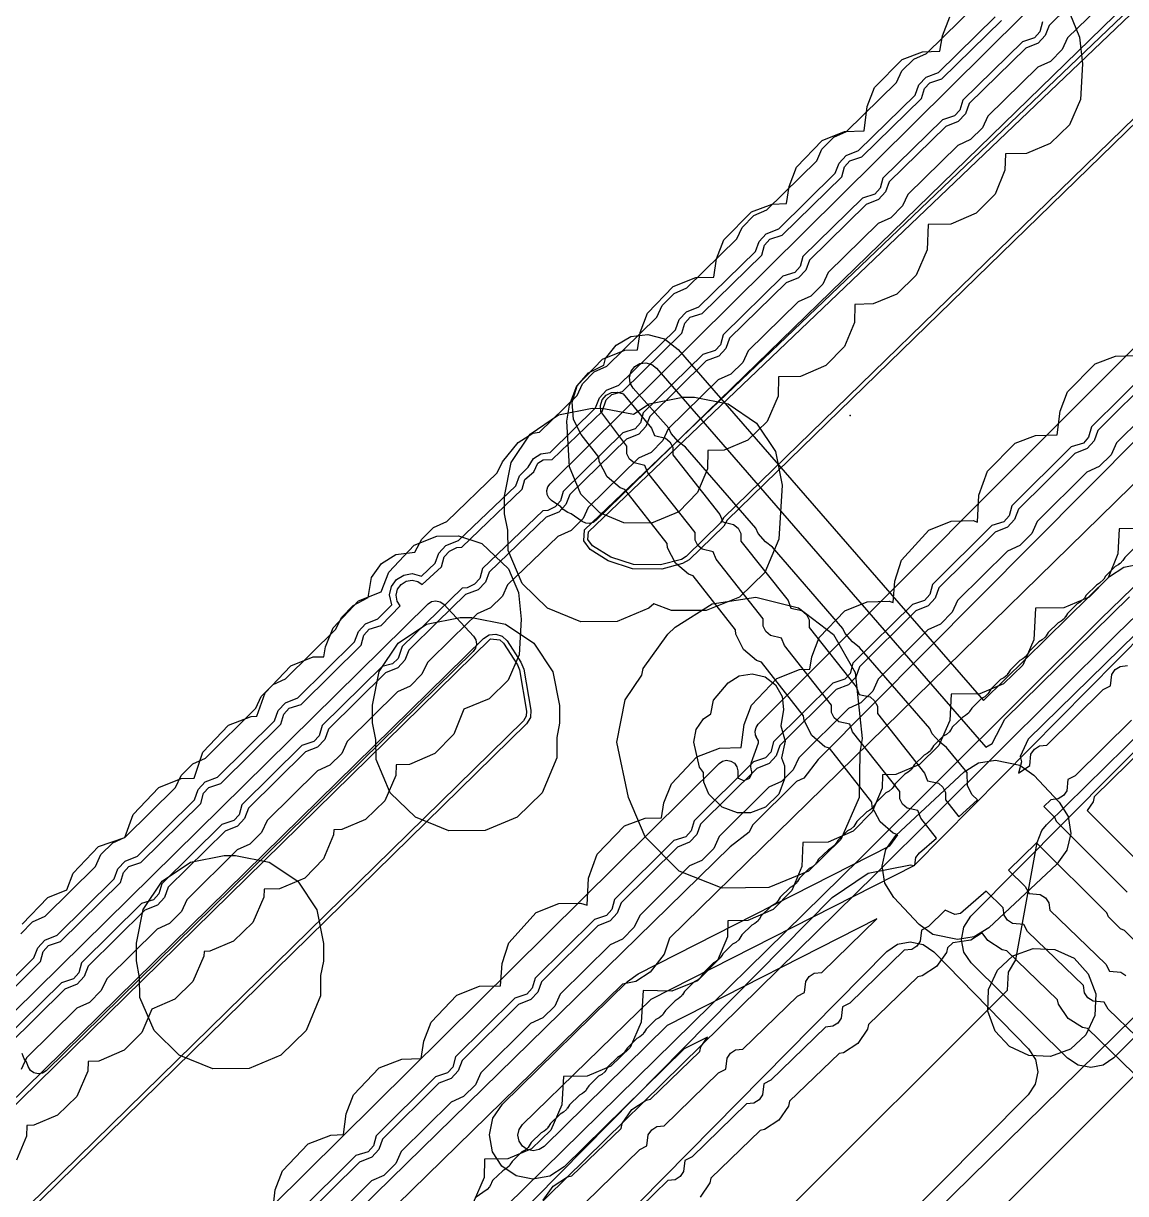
# Model space of a CAD drawing. Header units: metres. Extents: x -2677 to -840, y 169 to 1487.
# Drawn here: x -2216.3 to -2166.1, y 326.7 to 380 of the extents above; entities that cross this region are included whole.
import ezdxf

# ---------------------------------------------------------------- set-up
doc = ezdxf.new("R2010")
doc.units = ezdxf.units.M
for name, color, linetype in [('AI_GREENING_EXCLUSIONS', 1, 'Continuous'), ('AI_GREENING_LAWN', 82, 'Continuous'), ('AI_GREENING_REJECTED', 6, 'Continuous')]:
    doc.layers.add(name, color=color, linetype=linetype)

msp = doc.modelspace()

# ---------------------------------------------------------------- linework, layer by layer
at = {"layer": 'AI_GREENING_EXCLUSIONS'}
for points in [[(-2216.743, 316.636), (-2215.061, 316.996), (-2213.134, 316.689), (-2211.472, 315.668), (-2209.292, 313.458), (-2207.413, 312.017), (-2194.098, 325.327), (-2179.439, 340.182), (-2177.802, 341.286), (-2175.865, 341.67), (-2175.702, 341.637), (-2162.486, 355.005), (-2138.176, 378.915), (-2104.922, 411.949)], [(-2134.836, 405.455), (-2184.211, 357.367), (-2184.374, 357.107), (-2185.941, 355.57), (-2186.25, 355.393), (-2187.194, 355.141), (-2188.533, 355.161), (-2189.628, 355.515), (-2190.452, 356.039), (-2190.748, 356.432), (-2190.709, 356.93), (-2161.795, 384.581)], [(-2134.976, 405.598), (-2184.39, 357.477), (-2184.514, 357.249), (-2186.081, 355.713), (-2186.302, 355.586), (-2187.246, 355.334), (-2188.476, 355.353), (-2189.521, 355.684), (-2190.345, 356.208), (-2190.556, 356.488), (-2190.528, 356.844), (-2161.514, 384.572)], [(-2125.049, 402.673), (-2149.155, 377.641), (-2149.362, 377.278), (-2149.874, 376.688), (-2150.2, 376.525), (-2152.166, 374.544), (-2152.325, 374.218), (-2153.137, 373.569), (-2180.065, 346.476), (-2180.727, 345.625), (-2181.054, 345.463), (-2183.055, 343.478), (-2183.219, 343.154), (-2184.072, 342.5), (-2213.57, 313.628), (-2214.172, 312.91), (-2214.431, 312.786), (-2215.469, 311.769), (-2216.435, 310.797)], [(-2125.049, 402.673), (-2149.155, 377.641), (-2149.362, 377.278), (-2149.874, 376.688), (-2150.2, 376.525), (-2152.166, 374.544), (-2152.325, 374.218), (-2153.137, 373.569), (-2180.065, 346.476), (-2180.727, 345.625), (-2181.054, 345.463), (-2183.055, 343.478), (-2183.219, 343.154), (-2184.072, 342.5), (-2213.57, 313.628), (-2214.172, 312.91), (-2214.431, 312.786), (-2215.469, 311.769), (-2216.435, 310.797)], [(-2132.893, 391.137), (-2186.845, 338.336), (-2187.081, 337.599), (-2187.716, 336.785), (-2188.37, 336.359), (-2188.985, 336.244), (-2222.537, 303.434), (-2230.733, 295.194), (-2230.958, 294.453), (-2231.582, 293.631), (-2232.229, 293.195), (-2232.843, 293.072), (-2239.81, 286.068), (-2239.743, 285.753), (-2237.747, 283.756), (-2237.019, 283.306), (-2236.367, 282.375), (-2234.351, 280.358), (-2233.742, 280.228), (-2233.118, 279.805), (-2230.226, 276.836), (-2229.808, 276.196), (-2229.715, 275.72), (-2218.108, 264.106)], [(-2166.981, 382.435), (-2169.558, 379.91), (-2169.728, 379.447), (-2170.052, 379.097), (-2170.618, 378.873), (-2173.195, 376.348), (-2173.366, 375.885), (-2173.689, 375.535), (-2174.255, 375.311), (-2176.832, 372.786), (-2177.003, 372.323), (-2177.327, 371.973), (-2177.893, 371.749), (-2180.47, 369.224), (-2180.64, 368.761), (-2180.964, 368.412), (-2181.53, 368.187), (-2184.107, 365.662), (-2184.278, 365.199), (-2184.601, 364.85), (-2185.167, 364.625), (-2187.744, 362.1), (-2187.915, 361.637), (-2188.239, 361.288), (-2188.805, 361.063), (-2191.387, 358.535), (-2191.557, 358.08), (-2191.881, 357.731), (-2192.457, 357.506), (-2195.06, 355.005), (-2195.229, 354.554), (-2195.553, 354.204), (-2196.129, 353.98), (-2197.427, 352.73), (-2198.719, 351.457), (-2198.89, 350.99), (-2199.214, 350.64), (-2199.776, 350.416), (-2202.37, 347.856), (-2202.541, 347.388), (-2202.865, 347.039), (-2203.426, 346.814), (-2206.021, 344.254), (-2206.192, 343.787), (-2206.515, 343.437), (-2207.077, 343.213), (-2209.672, 340.652), (-2209.842, 340.185), (-2210.166, 339.835), (-2210.728, 339.611), (-2213.323, 337.051), (-2213.493, 336.583), (-2213.817, 336.234), (-2214.379, 336.009), (-2216.973, 333.449)], [(-2137.876, 382.04), (-2154.254, 365.45), (-2154.74, 365.198), (-2157.715, 362.412), (-2157.726, 362.405), (-2157.741, 362.384), (-2158.073, 362.179), (-2158.318, 362.139), (-2158.278, 361.927), (-2158.359, 361.545), (-2158.579, 361.223), (-2167.193, 352.873), (-2178.173, 341.951), (-2200.181, 320.324), (-2214.738, 305.842), (-2228.274, 291.693), (-2245.145, 275.05), (-2246.377, 272.98)], [(-2137.175, 381.327), (-2153.543, 364.746), (-2154.236, 364.3), (-2157.032, 361.682), (-2157.044, 361.674), (-2157.059, 361.652), (-2157.375, 361.457), (-2157.439, 361.152), (-2157.88, 360.508), (-2166.49, 352.162), (-2177.471, 341.239), (-2199.476, 319.615), (-2214.861, 304.3), (-2227.571, 290.981), (-2244.317, 274.451), (-2245.13, 273.036)], [(-2166.434, 381.568), (-2168.711, 379.338), (-2168.953, 378.808), (-2169.493, 378.268), (-2170.071, 378.006), (-2172.348, 375.776), (-2172.59, 375.246), (-2173.13, 374.706), (-2173.708, 374.444), (-2175.986, 372.214), (-2176.227, 371.685), (-2176.768, 371.144), (-2177.346, 370.882), (-2179.623, 368.652), (-2179.865, 368.123), (-2180.405, 367.582), (-2180.983, 367.32), (-2183.26, 365.09), (-2183.502, 364.561), (-2184.042, 364.02), (-2184.62, 363.758), (-2186.898, 361.528), (-2187.139, 360.999), (-2187.68, 360.459), (-2188.257, 360.196), (-2190.546, 357.955), (-2190.781, 357.442), (-2191.322, 356.902), (-2191.923, 356.63), (-2194.221, 354.423), (-2194.453, 353.915), (-2194.993, 353.375), (-2195.595, 353.103), (-2196.729, 352.014), (-2197.869, 350.889), (-2198.115, 350.351), (-2198.655, 349.811), (-2199.224, 349.553), (-2201.52, 347.288), (-2201.765, 346.75), (-2202.306, 346.21), (-2202.875, 345.951), (-2205.171, 343.686), (-2205.416, 343.148), (-2205.956, 342.608), (-2206.525, 342.349), (-2208.822, 340.084), (-2209.067, 339.547), (-2209.607, 339.006), (-2210.176, 338.748), (-2212.472, 336.483), (-2212.718, 335.945), (-2213.258, 335.405), (-2213.827, 335.146), (-2216.123, 332.881), (-2216.368, 332.343)], [(-2216.388, 338.535), (-2215.848, 339.075), (-2215.278, 339.333), (-2212.982, 341.598), (-2212.737, 342.136), (-2212.197, 342.676), (-2211.628, 342.935), (-2209.332, 345.2), (-2209.086, 345.738), (-2208.546, 346.278), (-2207.977, 346.536), (-2205.681, 348.802), (-2205.435, 349.339), (-2204.895, 349.88), (-2204.326, 350.138), (-2202.03, 352.403), (-2201.785, 352.941), (-2201.244, 353.481), (-2200.563, 353.851), (-2200.413, 354.756), (-2199.961, 355.392), (-2199.3, 355.807), (-2198.44, 355.917), (-2198.123, 356.505), (-2197.583, 357.045), (-2196.982, 357.317), (-2194.684, 359.524), (-2194.452, 360.031), (-2193.73, 360.912), (-2193.071, 361.33), (-2192.761, 361.384), (-2191.051, 363.059), (-2190.81, 363.588), (-2190.269, 364.129), (-2189.691, 364.391), (-2187.414, 366.621), (-2187.172, 367.15), (-2186.632, 367.691), (-2186.054, 367.953), (-2183.777, 370.183), (-2183.535, 370.712), (-2182.995, 371.253), (-2182.417, 371.515), (-2180.139, 373.745), (-2179.898, 374.274), (-2179.357, 374.814), (-2178.78, 375.077), (-2176.502, 377.307), (-2176.26, 377.836), (-2175.72, 378.376), (-2175.142, 378.638), (-2172.865, 380.869)], [(-2218.378, 334.868), (-2215.783, 337.429), (-2215.612, 337.896), (-2215.289, 338.246), (-2214.727, 338.47), (-2212.132, 341.03), (-2211.961, 341.498), (-2211.638, 341.847), (-2211.076, 342.072), (-2208.481, 344.632), (-2208.311, 345.099), (-2207.987, 345.449), (-2207.425, 345.673), (-2204.831, 348.234), (-2204.66, 348.701), (-2204.336, 349.051), (-2203.774, 349.275), (-2201.18, 351.835), (-2201.009, 352.303), (-2200.685, 352.652), (-2200.124, 352.876), (-2199.48, 353.514), (-2199.588, 353.967), (-2199.501, 354.347), (-2199.275, 354.665), (-2198.944, 354.873), (-2198.56, 354.938), (-2198.137, 354.821), (-2197.517, 355.415), (-2197.348, 355.867), (-2197.024, 356.216), (-2196.447, 356.44), (-2193.845, 358.941), (-2193.676, 359.393), (-2193.28, 359.791), (-2193.039, 360.188), (-2192.709, 360.398), (-2192.281, 360.455), (-2190.205, 362.487), (-2190.034, 362.95), (-2189.71, 363.3), (-2189.144, 363.524), (-2186.567, 366.049), (-2186.397, 366.512), (-2186.073, 366.861), (-2185.507, 367.086), (-2182.93, 369.611), (-2182.759, 370.074), (-2182.436, 370.423), (-2181.87, 370.648), (-2179.293, 373.173), (-2179.122, 373.636), (-2178.798, 373.985), (-2178.233, 374.21), (-2175.655, 376.734), (-2175.485, 377.198), (-2175.161, 377.547), (-2174.595, 377.772), (-2172.018, 380.296)], [(-2218.221, 334.574), (-2215.489, 337.27), (-2215.363, 337.728), (-2215.121, 337.997), (-2214.571, 338.176), (-2211.838, 340.872), (-2211.713, 341.33), (-2211.47, 341.599), (-2210.92, 341.777), (-2208.187, 344.473), (-2208.062, 344.932), (-2207.819, 345.2), (-2207.269, 345.379), (-2204.537, 348.075), (-2204.411, 348.533), (-2204.169, 348.802), (-2203.618, 348.981), (-2200.886, 351.677), (-2200.76, 352.135), (-2200.518, 352.403), (-2199.968, 352.582), (-2199.102, 353.466), (-2199.242, 353.689), (-2199.288, 353.958), (-2199.227, 354.224), (-2199.069, 354.447), (-2198.837, 354.592), (-2198.568, 354.638), (-2198.302, 354.577), (-2198.104, 354.437), (-2197.224, 355.253), (-2197.099, 355.699), (-2196.856, 355.967), (-2196.524, 356.127), (-2196.294, 356.146), (-2193.553, 358.779), (-2193.427, 359.225), (-2193.026, 359.581), (-2192.832, 359.972), (-2192.601, 360.118), (-2192.182, 360.132), (-2189.911, 362.327), (-2189.732, 362.862), (-2189.463, 363.104), (-2188.989, 363.23), (-2186.273, 365.889), (-2186.148, 366.344), (-2185.905, 366.613), (-2185.352, 366.792), (-2182.636, 369.451), (-2182.511, 369.906), (-2182.268, 370.175), (-2181.714, 370.354), (-2178.999, 373.013), (-2178.873, 373.468), (-2178.631, 373.737), (-2178.077, 373.916), (-2175.361, 376.575), (-2175.236, 377.03), (-2174.993, 377.298), (-2174.44, 377.477), (-2171.724, 380.137)], [(-2169.852, 380.069), (-2169.977, 379.615), (-2170.22, 379.346), (-2170.773, 379.167), (-2173.489, 376.508), (-2173.614, 376.053), (-2173.857, 375.784), (-2174.411, 375.605), (-2177.126, 372.946), (-2177.252, 372.491), (-2177.494, 372.222), (-2178.048, 372.043), (-2180.764, 369.384), (-2180.889, 368.929), (-2181.132, 368.66), (-2181.685, 368.481), (-2184.401, 365.822), (-2184.526, 365.367), (-2184.769, 365.098), (-2185.323, 364.919), (-2188.038, 362.26), (-2188.164, 361.805), (-2188.406, 361.536), (-2188.96, 361.357), (-2191.68, 358.682), (-2191.806, 358.248), (-2192.048, 357.979), (-2192.381, 357.82), (-2192.611, 357.8), (-2195.352, 355.168), (-2195.478, 354.722), (-2195.72, 354.453), (-2196.052, 354.294), (-2196.283, 354.274), (-2199.013, 351.616), (-2199.192, 351.078), (-2199.461, 350.835), (-2199.932, 350.71), (-2202.664, 348.014), (-2202.79, 347.556), (-2203.032, 347.287), (-2203.582, 347.108), (-2206.315, 344.413), (-2206.44, 343.954), (-2206.683, 343.686), (-2207.233, 343.507), (-2209.966, 340.811), (-2210.091, 340.353), (-2210.334, 340.084), (-2210.884, 339.905), (-2213.617, 337.209), (-2213.742, 336.751), (-2213.985, 336.483), (-2214.535, 336.304), (-2217.267, 333.608)], [(-2168.616, 380.45), (-2168.169, 379.375), (-2168.036, 378.158), (-2168.13, 376.532), (-2168.628, 375.381), (-2169.505, 374.526), (-2170.589, 374.073), (-2171.548, 374.056), (-2171.565, 373.311), (-2172.018, 372.227), (-2172.873, 371.35), (-2174.024, 370.852), (-2175.058, 370.835), (-2175.112, 369.68), (-2175.61, 368.529), (-2176.487, 367.674), (-2177.571, 367.221), (-2178.4, 367.204), (-2178.417, 366.372), (-2178.87, 365.288), (-2179.725, 364.411), (-2180.876, 363.913), (-2181.878, 363.896), (-2181.895, 363.022), (-2182.393, 361.871), (-2183.27, 361.016), (-2184.354, 360.563), (-2185.098, 360.546), (-2185.115, 359.715), (-2185.568, 358.631), (-2186.423, 357.754), (-2187.655, 357.239), (-2188.924, 357.256), (-2190.008, 357.709), (-2190.885, 358.564), (-2191.4, 359.796), (-2191.515, 361.886), (-2191.398, 362.613), (-2191.059, 363.488), (-2189.899, 364.71), (-2188.869, 365.117), (-2188.298, 365.132), (-2188.178, 365.92), (-2187.839, 366.795), (-2186.679, 368.017), (-2186.679, 368.017), (-2185.649, 368.424), (-2184.822, 368.446), (-2184.7, 369.27), (-2184.361, 370.145), (-2183.102, 371.424), (-2182.171, 371.774), (-2181.515, 371.792), (-2181.395, 372.578), (-2181.056, 373.453), (-2179.896, 374.675), (-2178.866, 375.082), (-2177.975, 375.106), (-2177.848, 376.209), (-2177.509, 377.084), (-2176.25, 378.363), (-2175.319, 378.713), (-2174.526, 378.734), (-2174.413, 379.43), (-2174.074, 380.305)], [(-2127.743, 371.922), (-2143.633, 356.354), (-2143.747, 355.747), (-2144.077, 355.264), (-2144.741, 354.738), (-2145.455, 354.569), (-2161.412, 338.935), (-2161.451, 338.614), (-2161.678, 338.072), (-2162.19, 337.508), (-2162.891, 337.174), (-2163.248, 337.135), (-2179.691, 320.994)], [(-2192.589, 326.393), (-2192.147, 327.037), (-2191.493, 327.462), (-2191.293, 327.499), (-2189.049, 329.668), (-2189.002, 329.889), (-2188.56, 330.532), (-2187.905, 330.957), (-2187.706, 330.994), (-2185.462, 333.163), (-2185.415, 333.384), (-2185.109, 333.828), (-2186.178, 333.284), (-2191.643, 327.921), (-2192.296, 327.494), (-2193.062, 327.349), (-2193.826, 327.508), (-2194.471, 327.948), (-2194.898, 328.601), (-2195.044, 329.367), (-2194.884, 330.131), (-2194.445, 330.776), (-2188.76, 336.355), (-2188.267, 336.71), (-2176.802, 342.544), (-2176.442, 343.044), (-2176.66, 343.12), (-2177.254, 343.626), (-2177.609, 344.32), (-2177.625, 344.523), (-2179.553, 346.981), (-2179.767, 347.051), (-2180.361, 347.557), (-2180.716, 348.251), (-2180.733, 348.454), (-2182.66, 350.912), (-2182.874, 350.982), (-2183.469, 351.488), (-2183.824, 352.182), (-2183.84, 352.385), (-2185.768, 354.843), (-2185.982, 354.913), (-2186.576, 355.419), (-2186.931, 356.113), (-2186.947, 356.316), (-2188.875, 358.774), (-2189.089, 358.844), (-2189.683, 359.35), (-2190.039, 360.044), (-2190.055, 360.247), (-2190.865, 361.271), (-2191.22, 361.966), (-2191.282, 362.744), (-2191.042, 363.487), (-2190.536, 364.081), (-2189.835, 364.436), (-2189.753, 364.734), (-2189.276, 365.351), (-2188.598, 365.738), (-2187.824, 365.836), (-2187.071, 365.631), (-2186.454, 365.153), (-2172.537, 349.159), (-2166.804, 354.809), (-2166.151, 355.236), (-2165.385, 355.381)], [(-2204.928, 325.779), (-2204.8, 326.862), (-2204.461, 327.737), (-2203.301, 328.959), (-2202.271, 329.366), (-2201.692, 329.382), (-2201.565, 330.324), (-2201.226, 331.199), (-2200.066, 332.421), (-2199.036, 332.828), (-2198.148, 332.852), (-2198.028, 333.636), (-2197.689, 334.511), (-2196.529, 335.733), (-2195.499, 336.14), (-2194.541, 336.166), (-2194.467, 337.177), (-2194.156, 338.124), (-2192.918, 339.497), (-2191.888, 339.904), (-2190.894, 339.931), (-2190.599, 339.838), (-2190.532, 341.068), (-2190.143, 342.166), (-2188.884, 343.445), (-2187.953, 343.795), (-2187.206, 343.815), (-2187.096, 344.49), (-2186.757, 345.365), (-2185.597, 346.587), (-2184.567, 346.994), (-2183.576, 347.021), (-2183.447, 348.066), (-2183.108, 348.941), (-2181.948, 350.163), (-2180.918, 350.57), (-2180.458, 350.582), (-2180.362, 351.152), (-2180.023, 352.027), (-2178.863, 353.249), (-2177.833, 353.656), (-2176.839, 353.683), (-2176.663, 353.627), (-2176.588, 354.597), (-2176.277, 355.544), (-2175.039, 356.917), (-2174.009, 357.324), (-2173.015, 357.351), (-2172.82, 357.289), (-2172.752, 358.509), (-2172.363, 359.607), (-2171.104, 360.886), (-2170.173, 361.236), (-2169.181, 361.263), (-2169.053, 362.345), (-2168.714, 363.22), (-2167.455, 364.499), (-2166.524, 364.849), (-2165.653, 364.872)], [(-2164.925, 364.296), (-2167.628, 361.617), (-2167.754, 361.157), (-2167.996, 360.888), (-2168.544, 360.71), (-2171.248, 358.03), (-2171.373, 357.57), (-2171.616, 357.302), (-2172.164, 357.123), (-2174.867, 354.443), (-2174.992, 353.983), (-2175.235, 353.715), (-2175.783, 353.536), (-2178.486, 350.856), (-2178.612, 350.396), (-2178.855, 350.128), (-2179.403, 349.949), (-2182.106, 347.269), (-2182.231, 346.809), (-2182.474, 346.541), (-2183.022, 346.362), (-2185.725, 343.682), (-2185.851, 343.222), (-2186.093, 342.954), (-2186.641, 342.775), (-2189.345, 340.095), (-2189.47, 339.635), (-2189.713, 339.367), (-2190.261, 339.188), (-2192.964, 336.508), (-2193.089, 336.048), (-2193.332, 335.78), (-2193.88, 335.601), (-2196.583, 332.921), (-2196.709, 332.461), (-2196.951, 332.193), (-2197.499, 332.014), (-2200.203, 329.334), (-2200.328, 328.874), (-2200.571, 328.606), (-2201.119, 328.427), (-2203.822, 325.748)], [(-2190.672, 326.289), (-2188.195, 328.702), (-2187.867, 328.869), (-2187.807, 329.375), (-2187.653, 329.601), (-2187.424, 329.749), (-2187.085, 329.784), (-2184.608, 332.198), (-2184.28, 332.365), (-2184.22, 332.871), (-2184.066, 333.096), (-2183.836, 333.244), (-2183.497, 333.279), (-2181.02, 335.693), (-2180.693, 335.86), (-2180.633, 336.366), (-2180.478, 336.591), (-2180.249, 336.74), (-2179.91, 336.774), (-2177.397, 339.212), (-2186.946, 334.352), (-2192.553, 328.849), (-2192.782, 328.7), (-2193.05, 328.649), (-2193.318, 328.705), (-2193.543, 328.858), (-2193.693, 329.087), (-2193.744, 329.355), (-2193.688, 329.623), (-2193.534, 329.848), (-2187.677, 335.551), (-2175.671, 341.66), (-2175.621, 342.002), (-2175.462, 342.224), (-2174.677, 342.89), (-2175.397, 343.8), (-2175.529, 344.143), (-2176.026, 344.255), (-2176.234, 344.432), (-2176.358, 344.675), (-2176.358, 345.016), (-2178.504, 347.731), (-2178.636, 348.074), (-2179.133, 348.186), (-2179.341, 348.363), (-2179.466, 348.606), (-2179.465, 348.947), (-2181.611, 351.662), (-2181.744, 352.005), (-2182.241, 352.117), (-2182.449, 352.294), (-2182.573, 352.537), (-2182.573, 352.878), (-2184.719, 355.593), (-2184.851, 355.936), (-2185.348, 356.048), (-2185.556, 356.225), (-2185.68, 356.468), (-2185.68, 356.809), (-2187.826, 359.524), (-2187.958, 359.867), (-2188.456, 359.979), (-2188.664, 360.156), (-2188.788, 360.399), (-2188.787, 360.74), (-2189.969, 362.321), (-2189.991, 362.593), (-2189.907, 362.853), (-2189.73, 363.061), (-2189.487, 363.185), (-2189.214, 363.207), (-2188.955, 363.123), (-2187.658, 361.569), (-2187.526, 361.226), (-2187.029, 361.114), (-2186.821, 360.937), (-2186.696, 360.694), (-2186.697, 360.353), (-2184.551, 357.638), (-2184.418, 357.295), (-2183.921, 357.183), (-2183.713, 357.006), (-2183.589, 356.763), (-2183.589, 356.422), (-2181.443, 353.707), (-2181.311, 353.364), (-2180.814, 353.252), (-2180.606, 353.075), (-2180.482, 352.832), (-2180.482, 352.491), (-2178.336, 349.776), (-2178.204, 349.433), (-2177.706, 349.321), (-2177.499, 349.144), (-2177.374, 348.901), (-2177.375, 348.56), (-2175.228, 345.845), (-2175.096, 345.502), (-2174.599, 345.39), (-2174.391, 345.213), (-2174.267, 344.97), (-2174.267, 344.629), (-2173.664, 343.866), (-2172.812, 344.636), (-2173.053, 344.86), (-2173.266, 345.272), (-2173.279, 345.873), (-2174.228, 347.02), (-2174.551, 347.269), (-2174.879, 347.647), (-2174.983, 347.886), (-2178.189, 351.579), (-2178.512, 351.828), (-2178.84, 352.206), (-2178.945, 352.445), (-2182.15, 356.138), (-2182.474, 356.387), (-2182.802, 356.765), (-2182.906, 357.004), (-2186.111, 360.697), (-2186.435, 360.946), (-2186.763, 361.324), (-2186.867, 361.563), (-2188.492, 363.382), (-2188.628, 363.619), (-2188.662, 363.89), (-2188.59, 364.154), (-2188.423, 364.37), (-2188.186, 364.505), (-2187.915, 364.54), (-2187.651, 364.468), (-2187.435, 364.3), (-2172.43, 347.031), (-2172.145, 347.197), (-2171.578, 348.303), (-2165.894, 353.881)], [(-2164.769, 364.002), (-2167.334, 361.459), (-2167.505, 360.989), (-2167.829, 360.64), (-2168.388, 360.415), (-2170.954, 357.872), (-2171.124, 357.402), (-2171.448, 357.053), (-2172.007, 356.828), (-2174.573, 354.285), (-2174.744, 353.815), (-2175.067, 353.466), (-2175.627, 353.241), (-2178.192, 350.698), (-2178.363, 350.228), (-2178.687, 349.879), (-2179.246, 349.654), (-2181.812, 347.111), (-2181.982, 346.641), (-2182.306, 346.292), (-2182.865, 346.068), (-2185.431, 343.524), (-2185.602, 343.054), (-2185.926, 342.705), (-2186.485, 342.481), (-2189.05, 339.937), (-2189.221, 339.467), (-2189.545, 339.118), (-2190.104, 338.894), (-2192.67, 336.35), (-2192.841, 335.88), (-2193.164, 335.531), (-2193.723, 335.307), (-2196.289, 332.763), (-2196.46, 332.293), (-2196.784, 331.944), (-2197.343, 331.72), (-2199.909, 329.176), (-2200.079, 328.706), (-2200.403, 328.357), (-2200.962, 328.133), (-2203.528, 325.589)], [(-2164.214, 363.141), (-2166.482, 360.894), (-2166.729, 360.351), (-2167.27, 359.811), (-2167.833, 359.554), (-2170.101, 357.307), (-2170.349, 356.764), (-2170.889, 356.224), (-2171.453, 355.967), (-2173.721, 353.72), (-2173.968, 353.177), (-2174.508, 352.637), (-2175.072, 352.38), (-2177.34, 350.133), (-2177.588, 349.59), (-2178.128, 349.05), (-2178.691, 348.793), (-2180.959, 346.546), (-2181.207, 346.003), (-2181.747, 345.463), (-2182.311, 345.207), (-2184.579, 342.959), (-2184.826, 342.416), (-2185.366, 341.876), (-2185.93, 341.62), (-2188.198, 339.372), (-2188.446, 338.829), (-2188.986, 338.289), (-2189.55, 338.033), (-2191.817, 335.785), (-2192.065, 335.242), (-2192.605, 334.702), (-2193.169, 334.446), (-2195.437, 332.198), (-2195.684, 331.655), (-2196.225, 331.115), (-2196.788, 330.859), (-2199.056, 328.611), (-2199.304, 328.068), (-2199.844, 327.528), (-2200.408, 327.272), (-2202.676, 325.024)], [(-2216.318, 338.966), (-2215.158, 340.188), (-2214.295, 340.533), (-2213.999, 341.286), (-2212.839, 342.508), (-2211.643, 342.92), (-2211.264, 343.972), (-2210.104, 345.194), (-2209.074, 345.601), (-2208.488, 345.617), (-2208.087, 346.807), (-2206.927, 348.029), (-2205.897, 348.436), (-2205.636, 348.443), (-2205.253, 349.513), (-2204.093, 350.735), (-2203.063, 351.142), (-2202.581, 351.155), (-2202.501, 351.601), (-2202.162, 352.476), (-2201.002, 353.698), (-2199.975, 354.104), (-2199.629, 355.01), (-2198.469, 356.232), (-2197.439, 356.639), (-2196.445, 356.666), (-2195.395, 356.314), (-2194.171, 355.155), (-2193.724, 354.08), (-2193.591, 352.863), (-2193.685, 351.237), (-2194.183, 350.086), (-2195.06, 349.231), (-2196.205, 348.765), (-2196.671, 347.619), (-2197.526, 346.742), (-2198.677, 346.244), (-2199.292, 346.227), (-2199.309, 345.74), (-2199.807, 344.589), (-2200.684, 343.734), (-2201.768, 343.281), (-2202.126, 343.264), (-2202.143, 343.034), (-2202.596, 341.95), (-2203.451, 341.073), (-2204.602, 340.575), (-2205.303, 340.558), (-2205.32, 340.199), (-2205.818, 339.048), (-2206.695, 338.193), (-2207.779, 337.74), (-2208.038, 337.723), (-2208.055, 337.513), (-2208.553, 336.362), (-2209.363, 335.552), (-2210.415, 335.095), (-2210.872, 334.042), (-2211.682, 333.232), (-2212.833, 332.734), (-2213.319, 332.717), (-2213.336, 332.273), (-2213.834, 331.122), (-2214.711, 330.267), (-2215.795, 329.814), (-2216.11, 329.797), (-2216.127, 329.309), (-2216.58, 328.225)], [(-2165.229, 356.988), (-2166.367, 356.971), (-2166.419, 355.834), (-2166.872, 354.75), (-2167.727, 353.873), (-2168.878, 353.375), (-2170.17, 353.363), (-2170.255, 351.922), (-2170.753, 350.771), (-2171.63, 349.916), (-2172.714, 349.463), (-2174.019, 349.454), (-2174.079, 348.254), (-2174.577, 347.103), (-2175.454, 346.248), (-2176.538, 345.795), (-2177.147, 345.778), (-2177.164, 345.168), (-2177.617, 344.084), (-2178.472, 343.207), (-2179.623, 342.709), (-2180.766, 342.692), (-2180.813, 341.592), (-2181.266, 340.508), (-2182.121, 339.631), (-2183.272, 339.133), (-2184.182, 339.116), (-2184.199, 338.393), (-2184.652, 337.309), (-2185.574, 336.387), (-2186.739, 335.917), (-2188.048, 335.951), (-2188.134, 334.502), (-2188.632, 333.351), (-2189.509, 332.496), (-2190.593, 332.043), (-2191.673, 332.026), (-2191.745, 330.738), (-2192.243, 329.587), (-2193.12, 328.732), (-2194.204, 328.279), (-2195.265, 328.262), (-2195.282, 327.426), (-2195.78, 326.275)], [(-2164.913, 352.882), (-2170.507, 347.392), (-2170.878, 346.602), (-2170.812, 346.367), (-2170.954, 345.847), (-2170.436, 346.204), (-2170.38, 346.711), (-2170.226, 346.937), (-2169.998, 347.087), (-2169.659, 347.124), (-2167.086, 349.662), (-2166.76, 349.832), (-2166.703, 350.338), (-2166.55, 350.564), (-2166.322, 350.714), (-2165.983, 350.751)], [(-2151.978, 347.435), (-2166.602, 332.877), (-2167.086, 332.554), (-2167.657, 332.44), (-2168.228, 332.552), (-2168.713, 332.872), (-2173.103, 337.202), (-2173.432, 337.688), (-2173.55, 338.262), (-2173.438, 338.838), (-2173.115, 339.327), (-2160.045, 352.497)], [(-2265.191, 294.16), (-2262.147, 291.2), (-2261.227, 292.116), (-2260.883, 292.262), (-2260.535, 292.129), (-2259.077, 290.781), (-2255.907, 292.403), (-2255.227, 292.883), (-2194.989, 351.961), (-2194.565, 351.917), (-2194.407, 351.765), (-2193.767, 350.786), (-2193.666, 350.559), (-2193.348, 348.678), (-2193.365, 348.44), (-2193.491, 348.237), (-2248.359, 294.469), (-2257.476, 287.274), (-2259.591, 286.319), (-2260.533, 286.022), (-2261.585, 285.867), (-2262.731, 285.896)], [(-2255.364, 293.029), (-2195.315, 351.989), (-2195.055, 352.15), (-2194.751, 352.185), (-2194.461, 352.087), (-2194.241, 351.875), (-2193.611, 350.911), (-2193.469, 350.592), (-2193.151, 348.711), (-2193.175, 348.378), (-2193.351, 348.094), (-2248.235, 294.312)], [(-2181.671, 325.765), (-2171.45, 335.966), (-2171.41, 336.776), (-2171.065, 337.344), (-2170.099, 342.691), (-2169.885, 343.236), (-2169.674, 343.495), (-2164.297, 348.772)], [(-2165.797, 348.265), (-2168.37, 345.727), (-2168.697, 345.557), (-2168.753, 345.051), (-2168.907, 344.825), (-2169.135, 344.675), (-2169.474, 344.638), (-2169.792, 344.324), (-2169.306, 343.838), (-2169.226, 343.655), (-2165.994, 340.428)], [(-2165.168, 347.06), (-2167.51, 344.766), (-2167.556, 344.546), (-2167.827, 344.146), (-2161.137, 337.465)], [(-2163.045, 335.555), (-2166.125, 338.68), (-2166.309, 338.762), (-2166.852, 339.304), (-2166.933, 339.487), (-2170.135, 342.67), (-2171.403, 341.426), (-2170.64, 340.688), (-2170.463, 340.366), (-2169.955, 340.322), (-2169.726, 340.174), (-2169.57, 339.949), (-2169.525, 339.611), (-2166.976, 337.148), (-2166.799, 336.826), (-2166.291, 336.781), (-2166.061, 336.633)], [(-2164.284, 332.601), (-2166.87, 335.099), (-2167.046, 335.421), (-2167.554, 335.466), (-2167.784, 335.614), (-2167.939, 335.838), (-2167.984, 336.176), (-2170.534, 338.639), (-2170.711, 338.962), (-2171.218, 339.006), (-2171.448, 339.154), (-2171.604, 339.378), (-2171.649, 339.716), (-2172.427, 340.469), (-2173.583, 339.462), (-2173.853, 339.417), (-2174.287, 339.601), (-2175.042, 338.865), (-2175.37, 338.698), (-2175.43, 338.192), (-2175.584, 337.967), (-2175.813, 337.818), (-2176.153, 337.783), (-2178.633, 335.366), (-2178.961, 335.199), (-2179.02, 334.693), (-2179.175, 334.468), (-2179.404, 334.319), (-2179.743, 334.284), (-2182.224, 331.867), (-2182.551, 331.7), (-2182.611, 331.194), (-2182.766, 330.969), (-2182.995, 330.82), (-2183.334, 330.786), (-2185.815, 328.369), (-2186.142, 328.202), (-2186.202, 327.696), (-2186.357, 327.471), (-2186.586, 327.322), (-2186.925, 327.287), (-2189.405, 324.87)], [(-2165.187, 331.666), (-2167.809, 334.216), (-2168.031, 334.256), (-2168.687, 334.679), (-2169.132, 335.32), (-2169.175, 335.518), (-2171.473, 337.757), (-2171.695, 337.797), (-2172.351, 338.219), (-2172.597, 338.573), (-2173.127, 338.244), (-2173.936, 338.127), (-2174.188, 337.899), (-2174.235, 337.679), (-2174.677, 337.035), (-2175.332, 336.61), (-2175.531, 336.573), (-2177.779, 334.4), (-2177.826, 334.18), (-2178.268, 333.537), (-2178.922, 333.112), (-2179.122, 333.075), (-2181.37, 330.902), (-2181.417, 330.681), (-2181.859, 330.038), (-2182.513, 329.613), (-2182.713, 329.576), (-2184.961, 327.403), (-2185.008, 327.183), (-2185.449, 326.539)], [(-2191.615, 322.86), (-2176.948, 337.724), (-2176.457, 338.055), (-2175.876, 338.17), (-2175.295, 338.051), (-2174.806, 337.717), (-2170.496, 333.297), (-2170.179, 332.812), (-2170.07, 332.243), (-2170.184, 331.676), (-2170.505, 331.194), (-2190.785, 310.754)], [(-2174.241, 323.5), (-2165.531, 332.22), (-2165.063, 332.538), (-2164.51, 332.659), (-2163.952, 332.568), (-2163.467, 332.275), (-2162.392, 331.309), (-2161.955, 331.703), (-2161.472, 331.996), (-2160.915, 332.09), (-2160.363, 331.97), (-2159.894, 331.655), (-2150.311, 322.152)]]:
    msp.add_lwpolyline(points, dxfattribs=at)
for points in [[(-2188.475, 362.194), (-2187.762, 362.671), (-2186.231, 362.975), (-2185.709, 362.97), (-2184.178, 362.666), (-2182.881, 361.798), (-2182.013, 360.501), (-2181.709, 358.97), (-2181.856, 356.503), (-2182.503, 354.994), (-2183.647, 353.871), (-2185.169, 353.251), (-2186.753, 353.251), (-2187.553, 353.569), (-2187.777, 353.366), (-2189.222, 352.762), (-2190.883, 352.746), (-2192.405, 353.366), (-2193.549, 354.489), (-2194.196, 355.998), (-2194.212, 356.918), (-2194.361, 357.668), (-2194.361, 358.47), (-2194.057, 360.001), (-2193.189, 361.298), (-2191.892, 362.166), (-2190.361, 362.47), (-2189.839, 362.465), (-2188.475, 362.194)], [(-2184.892, 353.562), (-2182.914, 353.873), (-2180.974, 353.383), (-2179.381, 352.171), (-2178.391, 350.431), (-2178.074, 347.423), (-2178.18, 346.785), (-2178.209, 344.747), (-2179.045, 342.822), (-2180.515, 341.391), (-2182.321, 340.635), (-2184.445, 340.606), (-2186.397, 341.391), (-2187.947, 342.941), (-2188.703, 344.747), (-2189.24, 347.268), (-2188.859, 349.182), (-2188.108, 350.305), (-2188.035, 350.617), (-2186.924, 352.183), (-2186.589, 352.501), (-2184.892, 353.562)], [(-2195.848, 352.936), (-2194.317, 352.632), (-2193.02, 351.764), (-2192.152, 350.467), (-2191.848, 348.936), (-2191.848, 348.13), (-2191.979, 347.471), (-2191.979, 346.546), (-2192.642, 344.96), (-2193.786, 343.837), (-2195.231, 343.233), (-2196.892, 343.217), (-2198.414, 343.837), (-2199.558, 344.96), (-2200.205, 346.469), (-2200.221, 347.389), (-2200.37, 348.139), (-2200.37, 348.941), (-2200.066, 350.472), (-2199.198, 351.769), (-2197.901, 352.637), (-2196.37, 352.941), (-2195.848, 352.936)], [(-2184.177, 349.965), (-2183.668, 350.284), (-2183.075, 350.377), (-2182.492, 350.23), (-2182.014, 349.866), (-2181.717, 349.344), (-2181.649, 348.748), (-2181.769, 348.008), (-2181.572, 347.312), (-2181.736, 346.554), (-2181.611, 346.179), (-2181.611, 345.585), (-2181.867, 344.897), (-2182.471, 344.293), (-2183.159, 344.037), (-2183.753, 344.037), (-2184.441, 344.293), (-2185.045, 344.897), (-2185.272, 345.439), (-2185.301, 345.879), (-2185.469, 346.129), (-2185.74, 347.268), (-2185.626, 347.842), (-2185.3, 348.329), (-2184.967, 348.552), (-2184.845, 349.177), (-2184.177, 349.965)], [(-2168.691, 343.869), (-2168.565, 343.099), (-2168.743, 342.339), (-2169.199, 341.706), (-2172.301, 338.807), (-2172.964, 338.396), (-2173.734, 338.27), (-2174.846, 338.499), (-2175.48, 338.955), (-2176.624, 340.18), (-2177.036, 340.843), (-2177.162, 341.613), (-2176.984, 342.373), (-2176.528, 343.007), (-2173.426, 345.905), (-2172.763, 346.316), (-2171.993, 346.442), (-2170.881, 346.213), (-2170.247, 345.757), (-2169.103, 344.532), (-2168.691, 343.869)], [(-2205.069, 341.791), (-2203.772, 340.923), (-2202.904, 339.626), (-2202.6, 338.095), (-2202.6, 337.289), (-2202.731, 336.63), (-2202.731, 335.705), (-2203.394, 334.119), (-2204.538, 332.996), (-2205.983, 332.392), (-2207.644, 332.376), (-2209.166, 332.996), (-2210.31, 334.119), (-2210.957, 335.628), (-2210.973, 336.548), (-2211.122, 337.298), (-2211.122, 338.1), (-2210.818, 339.631), (-2209.95, 340.928), (-2208.653, 341.796), (-2207.122, 342.1), (-2206.6, 342.095), (-2205.069, 341.791)], [(-2167.47, 334.812), (-2167.879, 333.93), (-2168.578, 333.283), (-2169.495, 332.942), (-2170.481, 332.981), (-2171.363, 333.39), (-2172.01, 334.089), (-2172.351, 335.006), (-2172.312, 335.992), (-2171.903, 336.874), (-2171.204, 337.521), (-2170.287, 337.862), (-2169.301, 337.823), (-2168.419, 337.414), (-2167.772, 336.715), (-2167.431, 335.798), (-2167.47, 334.812)]]:
    msp.add_lwpolyline(points, close=True, dxfattribs=at)
at = {"layer": 'AI_GREENING_LAWN'}
for points in [[(-2162.063, 384.743), (-2190.179, 357.367), (-2190.32, 357.271), (-2190.486, 357.227), (-2190.656, 357.243), (-2190.812, 357.314), (-2191.315, 357.662), (-2191.472, 357.715), (-2191.691, 357.863), (-2191.796, 357.985), (-2192.212, 358.265), (-2192.338, 358.388), (-2192.414, 358.546), (-2192.43, 358.721), (-2192.385, 358.891), (-2192.284, 359.035), (-2164.13, 386.933)], [(-2251.947, 279.564), (-2184.586, 346.291), (-2184.426, 346.397), (-2184.239, 346.435), (-2184.05, 346.401), (-2183.889, 346.298), (-2183.778, 346.141), (-2183.734, 345.955), (-2183.723, 345.664), (-2183.713, 345.622), (-2183.677, 345.599), (-2183.501, 345.526), (-2183.456, 345.517), (-2183.411, 345.526), (-2183.236, 345.598), (-2183.198, 345.624), (-2183.172, 345.662), (-2183.099, 345.837), (-2183.09, 345.882), (-2183.099, 345.927), (-2183.11, 345.956), (-2183.145, 346.131), (-2183.116, 346.308), (-2182.789, 347.226), (-2182.782, 347.273), (-2182.795, 347.319), (-2182.888, 347.502), (-2182.881, 347.506), (-2182.922, 347.582), (-2182.944, 347.761), (-2182.901, 347.936), (-2182.798, 348.085), (-2165.38, 365.528)], [(-2165.667, 356.116), (-2166.113, 355.678), (-2166.195, 355.535), (-2166.32, 355.392), (-2166.388, 355.357), (-2166.385, 355.352), (-2166.543, 355.259), (-2166.989, 354.822), (-2167.069, 354.683), (-2167.261, 354.496), (-2167.402, 354.418), (-2167.865, 353.964), (-2167.946, 353.824), (-2168.136, 353.636), (-2168.276, 353.558), (-2168.721, 353.12), (-2168.816, 352.964), (-2168.822, 352.967), (-2168.858, 352.9), (-2169.003, 352.777), (-2169.148, 352.697), (-2169.593, 352.259), (-2169.687, 352.103), (-2169.693, 352.106), (-2169.729, 352.038), (-2169.875, 351.916), (-2170.019, 351.836), (-2170.464, 351.398), (-2170.559, 351.241), (-2170.564, 351.245), (-2170.601, 351.177), (-2170.746, 351.055), (-2170.89, 350.975), (-2171.335, 350.536), (-2171.43, 350.38), (-2171.436, 350.384), (-2171.472, 350.316), (-2171.617, 350.194), (-2171.762, 350.113), (-2172.207, 349.675), (-2172.302, 349.519), (-2172.307, 349.522), (-2172.343, 349.455), (-2172.489, 349.332), (-2172.633, 349.252), (-2173.078, 348.814), (-2173.173, 348.658), (-2173.179, 348.661), (-2173.215, 348.593), (-2173.36, 348.471), (-2173.505, 348.391), (-2173.95, 347.953), (-2174.045, 347.796), (-2174.05, 347.8), (-2174.086, 347.732), (-2174.232, 347.61), (-2174.376, 347.529), (-2174.821, 347.091), (-2174.916, 346.935), (-2174.922, 346.938), (-2174.958, 346.871), (-2175.103, 346.748), (-2175.247, 346.668), (-2175.693, 346.23), (-2175.787, 346.074), (-2175.793, 346.077), (-2175.829, 346.009), (-2175.975, 345.887), (-2176.119, 345.807), (-2176.564, 345.369), (-2176.659, 345.213), (-2176.664, 345.216), (-2176.7, 345.148), (-2176.846, 345.026), (-2176.99, 344.946), (-2177.435, 344.507), (-2177.53, 344.351), (-2177.536, 344.355), (-2177.572, 344.287), (-2177.717, 344.165), (-2177.862, 344.084), (-2178.307, 343.646), (-2178.402, 343.49), (-2178.407, 343.493), (-2178.443, 343.426), (-2178.589, 343.303), (-2178.733, 343.223), (-2179.178, 342.785), (-2179.273, 342.629), (-2179.279, 342.633), (-2179.315, 342.565), (-2179.46, 342.443), (-2179.605, 342.363), (-2180.051, 341.925), (-2180.146, 341.769), (-2180.151, 341.773), (-2180.187, 341.705), (-2180.333, 341.583), (-2180.478, 341.503), (-2180.923, 341.065), (-2181.018, 340.909), (-2181.024, 340.912), (-2181.06, 340.845), (-2181.206, 340.723), (-2181.35, 340.643), (-2181.796, 340.205), (-2181.891, 340.049), (-2181.896, 340.052), (-2181.933, 339.985), (-2182.078, 339.863), (-2182.223, 339.782), (-2182.668, 339.345), (-2182.763, 339.189), (-2182.769, 339.192), (-2182.805, 339.124), (-2182.951, 339.002), (-2183.095, 338.922), (-2183.541, 338.485), (-2183.636, 338.329), (-2183.641, 338.332), (-2183.678, 338.264), (-2183.823, 338.142), (-2183.968, 338.062), (-2184.413, 337.625), (-2184.508, 337.469), (-2184.514, 337.472), (-2184.55, 337.404), (-2184.696, 337.282), (-2184.84, 337.202), (-2185.286, 336.765), (-2185.381, 336.608), (-2185.387, 336.612), (-2185.423, 336.544), (-2185.568, 336.422), (-2185.713, 336.342), (-2186.159, 335.904), (-2186.254, 335.748), (-2186.259, 335.752), (-2186.295, 335.684), (-2186.441, 335.562), (-2186.586, 335.482), (-2187.031, 335.044), (-2187.126, 334.888), (-2187.132, 334.892), (-2187.168, 334.824), (-2187.314, 334.702), (-2187.458, 334.622), (-2187.904, 334.184), (-2187.999, 334.028), (-2188.004, 334.032), (-2188.04, 333.964), (-2188.186, 333.842), (-2188.331, 333.762), (-2188.776, 333.324), (-2188.871, 333.168), (-2188.877, 333.171), (-2188.913, 333.104), (-2189.059, 332.982), (-2189.203, 332.902), (-2189.649, 332.464), (-2189.744, 332.308), (-2189.749, 332.311), (-2189.786, 332.244), (-2189.931, 332.122), (-2190.076, 332.041), (-2190.521, 331.604), (-2190.616, 331.448), (-2190.622, 331.451), (-2190.658, 331.384), (-2190.804, 331.261), (-2190.948, 331.181), (-2191.394, 330.744), (-2191.489, 330.588), (-2191.495, 330.591), (-2191.531, 330.523), (-2191.676, 330.401), (-2191.821, 330.321), (-2192.267, 329.884), (-2192.362, 329.728), (-2192.367, 329.731), (-2192.403, 329.663), (-2192.549, 329.541), (-2192.693, 329.461), (-2193.139, 329.024), (-2193.234, 328.868), (-2193.24, 328.871), (-2193.276, 328.803), (-2193.422, 328.681), (-2193.566, 328.601), (-2194.012, 328.163), (-2194.107, 328.007), (-2194.112, 328.011), (-2194.148, 327.943), (-2194.294, 327.821), (-2194.439, 327.741), (-2194.884, 327.303), (-2194.947, 327.2), (-2194.963, 327.149), (-2195.035, 327.005), (-2195.148, 326.891), (-2195.691, 326.5)], [(-2216.706, 334.965), (-2197.84, 353.557), (-2197.674, 353.666), (-2197.478, 353.701), (-2197.284, 353.657), (-2197.123, 353.541), (-2197.123, 353.541), (-2195.769, 352.083), (-2195.668, 351.921), (-2195.636, 351.732), (-2195.677, 351.545), (-2195.785, 351.387), (-2215.229, 332.295), (-2215.396, 332.187), (-2215.591, 332.152), (-2215.784, 332.196), (-2215.946, 332.311), (-2216.049, 332.481), (-2216.13, 332.703), (-2216.224, 332.833), (-2216.315, 333.085)]]:
    msp.add_lwpolyline(points, dxfattribs=at)
at = {"layer": 'AI_GREENING_REJECTED'}
msp.add_point((-2178.62, 362.14), dxfattribs=at)

doc.saveas('drawing.dxf')
